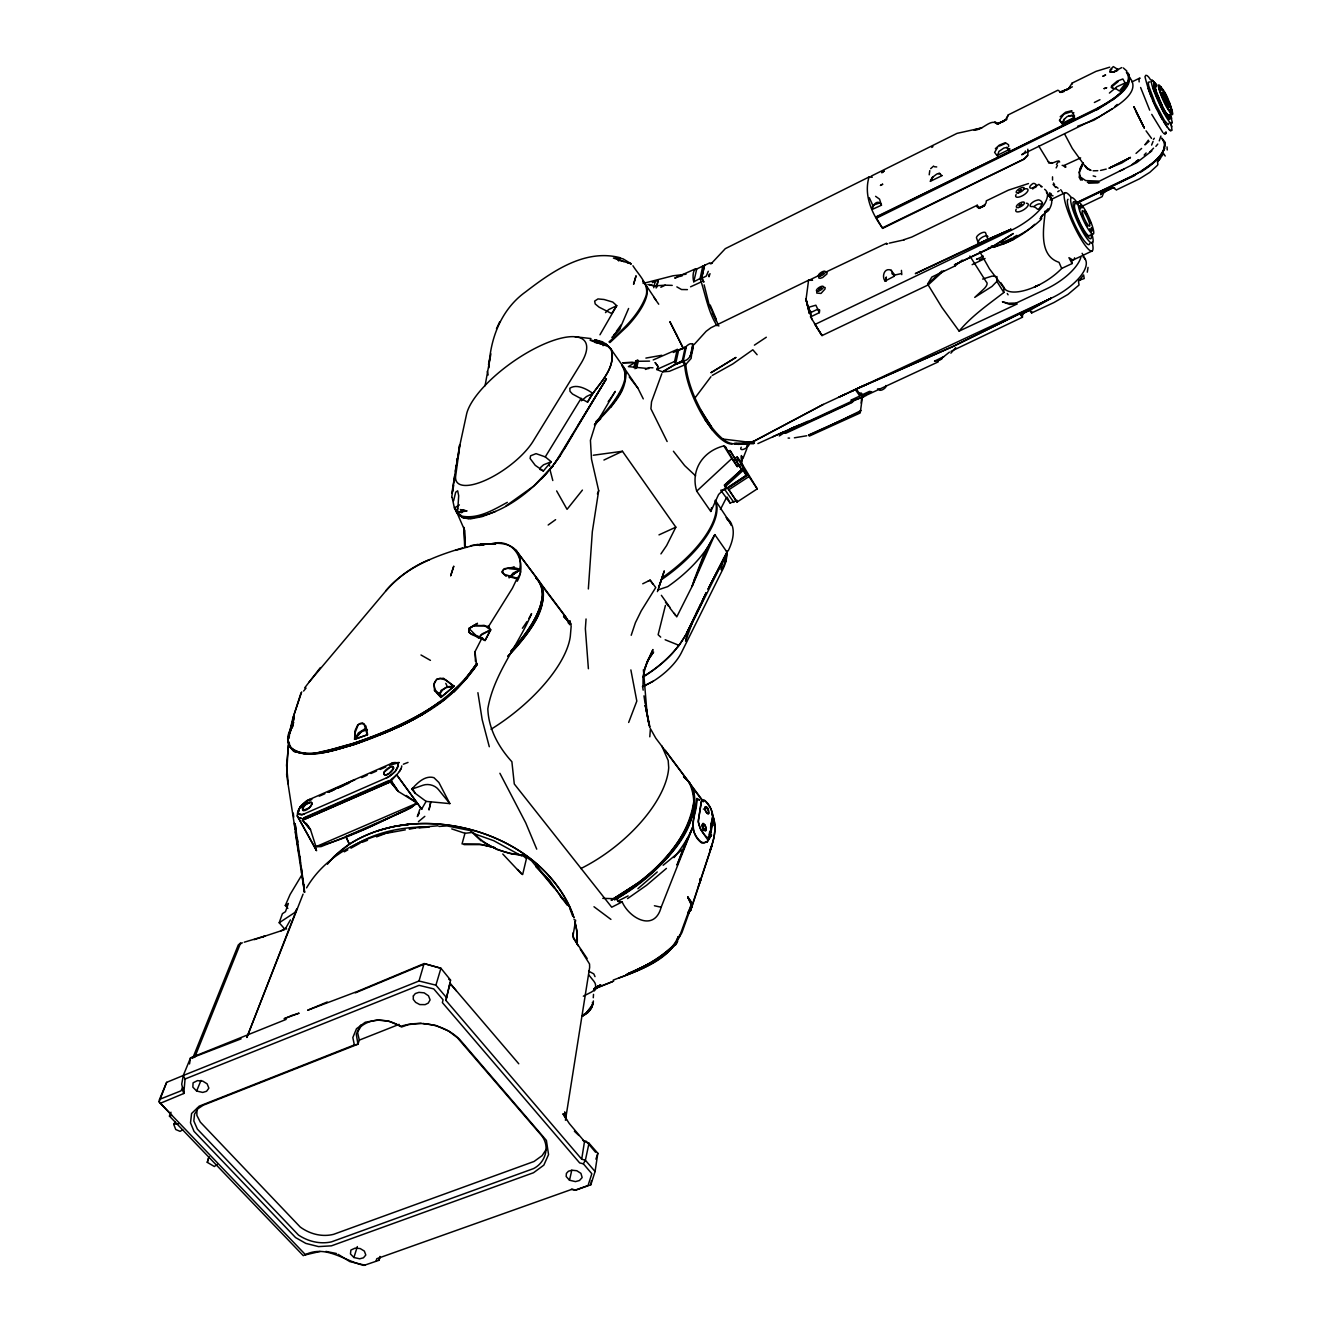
<?xml version="1.0" encoding="UTF-8"?>
<svg xmlns="http://www.w3.org/2000/svg" width="1332" height="1332" viewBox="0 0 1332 1332"><rect width="100%" height="100%" fill="white"/><g stroke="black" fill="none" stroke-linecap="round" stroke-linejoin="round"><path stroke-width="1.5" d="M625.191 381.518L625.973 374.808L624.691 369.147A68.198 24.792 -35.2 0 0 622.727 366.134L621.661 365.068C635.281 386.78 607.725 409.707 594.821 424.392M741.075 465.634L742.257 458.158M643.023 686.463L643.04 676.14L646.819 662.553L652.946 649.533L644.538 668.93L647.702 660.705L653.596 651.981L648.168 659.556M962.27 260.073L955.177 265.867L931.851 277.023L927.621 284.066L941.94 307.459L959.123 331.102C971.977 315.684 988.244 304.562 1003.845 292.491L1003.845 287.429L1000.881 282.75M1155.144 86.913L1156.309 92.158L1154.877 87.063L1155.044 86.147L1156.442 86.697L1155.144 86.547M649.367 284.465L655.294 286.23M1003.845 292.491L996.885 281.402L996.919 276.507M901.781 274.642L901.431 270.379M292.241 728.121L294.072 715.8L288.811 735.114L293.606 722.26L292.69 726.173M741.541 462.304L741.425 455.561L741.574 460.972M730.119 450.532L741.658 469.563L724.708 485.364L726.007 487.246L718.581 494.522L710.805 511.488L696.719 491.142C690.226 470.013 703.096 451.032 723.859 445.92L725.707 447.835L725.191 446.42L737.245 466.6L738.744 465.268L730.119 450.532L728.288 451.248M742.257 460.139L742.357 457.026M1154.328 138.245L1153.429 139.46M354.911 739.243L355.228 732.234L358.225 724.791L360.223 723.409L364.069 724.059L367.232 734.848L354.911 739.243L360.872 731.951L367.099 729.686M1164.917 143.123C1164.434 156.06 1151.348 163.853 1141.924 170.712M588.344 588.96L592.324 531.684L598.684 490.675L591.475 459.041L590.426 440.276L595.104 425.374L615.217 391.392A88.312 31.069 -36.8 0 1 608.175 401.648M1139.16 81.918L1138.977 79.254M706.26 828.054L706.11 830.435L704.928 830.718L702.18 825.274L703.063 823.342L706.26 828.054L703.146 830.619L702.214 826.206L704.844 824.791M457.592 508.824L457.525 507.875M586.047 618.98L585.364 628.704L588.394 668.731M593.273 997.751L593.523 994.371M1165.667 133.067L1164.051 133.533L1165.617 133.7L1166.116 132.534M649.8 736.796L650.416 728.671L655.81 738.211L687.778 780.652A95.704 47.236 -38.3 0 1 693.972 800.132C687.945 845.504 649.167 878.837 611.255 900.166L638.145 882.966A98.868 48.768 -38.3 0 0 683.532 776.673M454.928 508.691L455.494 510.223M894.122 276.307L894.238 274.642L891.141 270.263C884.431 267.183 881.468 276.44 885.064 281.052L894.122 276.307L891.141 270.263M747.069 444.971L746.736 449.017L742.973 458.524L741.658 458.541M289.177 737.945L289.61 732.933L291.258 730.053M869.313 197.702L872.71 205.178C871.178 215.834 872.893 198.734 880.219 202.997L881.468 205.211L872.493 209.307M885.064 281.052L886.346 277.023L886.146 278.072M1027.804 149.201L1027.904 155.345L1024.158 159.157L882.617 228.405L876.456 218.182L1098.95 108.525C1109.007 101.915 1138.077 86.946 1126.972 72.344M286.147 1019.396L190.543 1057.841L183.283 1075.473L185.065 1078.987L183.783 1093.489L160.389 1103.279L159.124 1101.847L159.524 1099.399L166.633 1082.35L183.633 1075.34M727.255 551.848L725.141 563.369L725.474 561.205L723.542 557.958M1045.054 213.187C1043.389 229.504 1038.86 255.661 1059.023 262.337L1061.671 268.448A37.879 15.468 -30.6 0 1 1039.493 284.665L1034.398 287.046A37.879 15.468 -30.6 0 1 1003.379 286.663M861.155 403.096L861.887 395.354M862.52 396.353L860.206 412.97L809.24 436.113M866.133 395.621L853.662 400.366L850.865 400.183L859.856 396.004L860.139 392.957M1169.146 123.044L1168.181 124.725L1164.351 120.33L1155.177 103.197L1148.717 85.847L1148.201 82.251L1150.016 81.901M482.134 637.745L485.031 640.575L490.626 629.853L488.611 626.406L474.508 625.174L468.947 628.954L468.714 631.385L470.379 633.499L482.134 637.745L475.008 651.648L476.39 663.935C462.237 684.981 442.524 701.664 420.646 714.218C389.527 731.351 355.927 744.588 321.112 751.797C301.881 758.591 276.889 748.334 292.707 725.774M710.622 828.854L711.504 821.678M288.261 744.988L286.646 774.841L297.536 845.221M569.447 624.658L569.963 620.745L571.162 626.306L570.329 636.13A102.997 43.407 -37.6 0 1 491.042 729.253M816.916 291.608L816.732 293.057L820.995 293.44L824.974 289.061L825.174 287.612L823.742 287.196M943.822 270.612L928.171 284.948L822.027 335.581L810.555 316.899L819.363 312.654L819.63 310.556A5.095 1.965 -32.9 0 0 819.413 309.79M288.628 736.08L288.028 741.125M582.633 1015.85L582.817 1014.518M810.555 316.899L811.155 312.371L808.024 307.459L805.927 299.101L812.037 319.663M818.93 276.523L818.73 277.955L820.146 278.338L822.61 277.555L826.906 273.976L827.072 272.56L825.657 272.178L886.546 243.207M451.731 497.302L454.778 475.224M455.328 471.212L456.16 465.184M812.17 280.086L808.574 280.22L806.06 299.317L809.423 313.603L805.927 299.101M451.864 493.19L459.69 444.838L458.225 455.644M376.124 1261.071L376.773 1258.723L572.194 1189.21L575.89 1190.109L590.842 1184.764L591.408 1180.835M679.403 936.796L690.759 905.71M292.774 718.547L288.927 734.814C288.877 735.081 297.635 709.64 292.774 718.547L301.698 691.907M449.55 986.363L450 983.316L518.764 1063.785M590.842 1184.764L595.071 1171.544L597.835 1153.246L589.01 1143.222L584.498 1141.557L569.247 1123.459L562.953 1113.752L566.45 1119.546L564.668 1111.904L565.667 1116.499M709.973 836.579C712.853 824.242 715.883 809.59 704.611 800.349L701.481 800.815L698.218 821.844L700.632 829.37L707.858 839.926L707.209 842.074L701.814 843.056C686.746 831.767 695.853 813.286 696.886 798.384L699.6 799.916M288.794 742.74L286.546 765.234L288.295 784.115M485.064 385.797L490.892 353.829M565.434 1120.262L589.66 967.348L589.543 964.002L580.269 949.183M595.071 1171.544L585.381 1160.222L581.701 1159.206L584.498 1141.557M452.697 491.375L453.646 485.447M454.279 481.485L454.911 477.539M1087.278 272.178L1088.044 267.399M189.527 1063.935L190.543 1057.841L193.09 1057.375M1165.933 131.835L1165.617 133.7L1164.051 133.533M738.411 444.239L734.814 444.189L734.964 443.273L747.951 442.873L754.262 441.092L823.376 404.412M737.911 444.355L747.818 443.856L748.118 442.224M710.089 832.317L708.857 839.01L711.588 834.964L707.209 842.074M1079.12 173.077L1083.166 163.27M453.613 500.782L455.677 492.224L457.659 490.792L458.691 495.77L457.592 512.087L454.395 507.992L452.147 497.569M582.733 1015.966L583.05 1014.301M710.605 827.222L711.288 823.725M488.944 367.765C490.076 338.778 501.098 309.307 525.69 291.825C552.247 271.395 585.264 248.235 620.695 257.875M710.805 511.488L711.554 507.675M710.622 827.455L711.704 821.977M457.026 511.938L457.492 512.72L456.26 510.389L456.543 512.254M709.09 834.864L709.873 831.135M701.648 278.238L704.561 265.185L701.648 278.238L703.895 282.118L702.014 278.255L706.343 276.04L708.274 271.312M656.643 287.462L658.191 280.269L652.297 282.634M589.01 1143.222L585.381 1160.222L583.366 1163.818L591.841 1173.725L588.028 1185.53L575.008 1190.175L571.278 1189.309M683.316 360.672L686.446 346.17C698.401 335.747 692.19 362.071 683.316 360.672L685.813 364.452A52.231 17.349 64.6 0 0 694.988 397.952C701.947 412.953 710.073 428.171 722.86 439.044A52.231 17.349 64.6 0 0 732.117 443.489M289.61 732.933L287.845 741.058L289.177 746.42C306.327 761.571 332.517 747.851 351.731 743.972C382.634 733.283 413.486 720.962 440.076 701.548M734.382 443.423A52.214 17.366 64.6 0 1 712.387 430.02L705.011 419.68A52.214 17.366 64.6 0 1 684.681 364.901L682.267 360.889L685.264 347.036L686.097 347.852M717.032 325.807C707.825 311.388 705.477 294.089 700.099 278.505L702.78 266.117L704.378 268.148M488.494 364.602L489.926 358.125M1062.353 123.993L1063.752 119.597L1067.298 116.467L1072.243 115.318L1074.674 117.882L1062.353 123.993L1059.506 120.23L1063.935 114.069L1071.627 111.605L1074.558 116.051M658.108 366.616L655.211 362.604L658.108 366.616L656.726 369.513L662.52 371.861L675.524 364.319L674.591 361.471L677.255 349.434L678.637 350.066L685.697 347.336L676.656 350.915M685.264 347.036L678.654 350.066L675.524 364.319L682.6 361.705L673.892 365.068L662.52 371.861L669.347 371.328L684.681 364.901M1160.905 136.031L1159.273 140.859M581.701 1159.206L445.92 1000.415L450.566 980.119L440.942 968.264L424.109 963.585L358.175 991.125L307.675 1010.222L327.206 1001.997M569.513 1180.235L566.167 1176.489L566.4 1173.409L568.414 1171.244L571.911 1170.212L576.806 1170.728L580.918 1173.359L582.167 1177.555L579.453 1180.518L575.474 1181.601L569.513 1180.235L571.761 1170.279M170.996 1112.237L169.447 1116.083L303.263 1255.643C325.574 1243.572 343.306 1260.738 363.969 1265.4L379.054 1260.272L379.936 1256.426M700.099 278.505L693.756 281.768L696.736 268.981L702.78 266.117M1082.999 162.82L1079.203 171.811L1080.252 176.94L1085.68 180.586L1099.466 181.135L1136.729 162.604L1151.847 150.916M445.92 1000.415L450 983.316L456.393 990.875M307.675 825.607L309.99 829.037L302.447 820.146L303.996 817.682L388.694 780.652L390.659 780.502L398.168 791.291L390.359 781.784L396.636 774.774L421.761 809.273L396.636 774.774M653.729 287.712L655.178 281.718M700.049 881.284L700.366 878.72M636.513 368.348L638.261 361.272L649.566 361.122M677.871 937.428C669.43 957.558 644.188 965.5 625.99 974.724M633.849 367.632L635.164 362.304L638.261 361.272M635.014 368.748L636.629 362.187M665.417 605.461L658.125 634.715L660.705 637.129M1008.807 150.433L1009.856 148.784L1008.857 149.7L1007.258 147.402L1003.895 148.035L998.933 151.415L997.335 155.961L994.621 152.381L997.551 147.502M192.641 1058.407L238.278 944.987L240.676 942.889L194.655 1057.458M877.572 216.999L876.589 216.617L1099.183 108.108C1109.756 100.849 1136.329 87.279 1126.372 72.161M293.09 717.532L301.015 692.873M1164.368 148.451L1165.084 142.258L1161.787 138.078M678.088 936.796L677.122 940.525L678.254 936.862M656.077 287.962L658.191 280.269M517.532 869.48L522.644 874.591L526.406 858.74L522.227 854.894C503.812 853.812 485.464 846.22 473.06 832.35L464.968 833.299L462.038 843.939L479.254 844.122L494.938 847.701L481.601 844.605L463.969 844.621M541.425 601.997C536.413 621.162 523.559 637.046 510.572 651.514M687.995 913.835L690.392 910.622L691.941 905.111L687.728 896.869L692.307 903.679L681.917 932.633L676.323 942.423M440.875 697.452L439.976 693.822L440.925 690.509L447.369 686.763L454.112 686.163L443.423 678.238L436.829 679.104L434.115 683.433L434.482 690.459L440.875 697.452L454.112 686.163M379.054 1260.272L379.737 1257.908M1128.404 81.768L1129.453 78.172L1128.737 74.892C1129.586 91.708 1109.123 101.149 1096.785 108.841M159.524 1099.399L181.002 1090.841L182.784 1087.295L183.783 1093.489L181.718 1084.131L183.283 1075.473L418.997 981.001L424.109 963.585L440.942 968.264L435.914 985.164L446.553 997.668M517.216 581.235C528.238 562.104 513.403 536.163 490.159 544.189M712.087 844.838L690.392 910.622M929.769 170.646L929.203 174.808M1155.51 89.627L1164.085 110.007L1168.347 116.217L1169.163 116.583L1169.529 115.002M166.633 1082.35L159.124 1101.847L171.795 1115.334L169.447 1116.083M353.912 1257.508L350.466 1253.961L350.882 1250.049L355.228 1248.101L360.206 1248.567L364.352 1251.081L365.817 1255.027L363.436 1257.808L359.707 1258.807L353.912 1257.508L357.326 1246.569M613.17 980.119C637.329 970.745 669.63 961.204 679.62 935.097M688.394 913.469L691.891 906.626L691.008 901.681L687.662 897.019L690.975 904.212M712.087 845.387L690.659 910.605M411.838 807.075C380.652 821.444 349.25 838.694 315.984 846.686L310.489 829.586L302.547 820.262L390.459 781.901L390.959 780.319L398.301 791.458L417.132 803.079L405.81 810.306L345.887 836.529L349.35 844.205L334.016 856.576L327.456 863.902M595.92 1159.173L597.835 1153.246M710.023 273.643L709.007 276.773L708.974 274.559M657.425 591.624L664.302 570.879L658.741 587.379L662.953 575.657M1157.674 165.101L1149.816 172.344L1139.526 178.804L1116.516 189.877M360.756 1025.091L357.326 1031.351L359.324 1040.109L357.942 1044.205L203.23 1105.227L197.985 1108.707L194.505 1114.151L193.839 1120.995L197.386 1129.136L298.501 1235.064C308.142 1241.441 319.963 1244.404 331.385 1241.89L533.533 1168.597C545.787 1162.453 550.366 1146.069 541.341 1135.297L457.442 1037.794L448.668 1031.051L435.631 1025.374L422.977 1023.509M631.202 635.281L635.397 622.727L641.241 610.855L655.76 587.512L650.133 580.153L642.74 583.782M1027.521 155.494L1023.892 159.107L882.4 227.872C871.844 213.503 863.652 195.238 869.013 177.106L872.277 177.223M419.846 809.273L417.349 816.549L419.297 813.186M592.84 1003.862L591.375 1008.158L587.828 1012.586L582.9 1015.783M284.382 928.637L279.204 922.76L282.401 913.685L285.481 911.671L288.361 903.479L285.298 905.51L287.862 908.441M860.422 410.855L833.183 424.242M302.547 820.262L303.13 818.681L390.659 780.502M861.005 410.472L859.19 412.321L808.524 435.031M618.331 901.697L622.161 901.931C629.52 918.531 654.495 932.233 661.155 907.242L692.657 827.422L676.989 865.117L684.432 845.221L692.657 827.422M1081.651 206.46L1102.13 196.67L1103.462 193.123L1106.859 189.793M661.804 373.743L651.531 401.765L650.915 408.791L667.132 441.525M628.671 722.46L636.813 701.098L630.868 669.913M853.779 400.399L853.196 401.348M942.223 175.558L930.202 181.368L932.1 177.556L936.729 174.092L939.46 173.227L941.558 175.458M246.92 1037.178L303.063 894.122M246.87 1037.478L296.87 908.907L294.722 913.119M698.418 886.163L700.848 879.986L699.816 879.02M597.402 493.922L598.684 490.675M679.803 644.372L687.861 631.468L726.706 553.746L726.489 551.398L714.818 534.632L707.159 548.051L692.024 586.496L676.756 616.883L674.192 613.319M1030.285 310.239A5.178 2.181 -30.8 0 0 1025.29 312.038A5.178 2.181 -30.8 0 0 1022.493 315.601L1022.443 317.216L1020.478 314.685L1029.653 310.406L1031.617 312.953L1031.667 311.338M1151.614 145.055L1153.062 141.425M628.604 308.475L619.746 329.054L611.854 337.479M196.636 1091.041L192.857 1087.145L193.073 1082.816L197.486 1080.618L202.68 1081.084L207.126 1083.832L208.874 1088.177L206.56 1091.291L202.73 1092.423L196.636 1091.041L200.982 1080.402M1164.734 148.401C1159.939 159.174 1149.799 166.45 1140.109 172.561M1006.942 118.098L1008.341 114.852L1057.924 90.193L1061.154 92.374L1072.36 86.813M517.199 578.238C527.572 566.6 510.922 566.483 503.463 569.63L502.33 571.162L503.896 574.209L517.199 578.238L512.42 588.211L488.611 626.406M725.474 561.205C717.165 581.818 722.36 559.44 726.473 554.428L726.273 553.529L707.975 589.343L726.206 553.646M1073.409 113.47L1073.792 112.587M1116.066 189.743L1113.219 187.629L1101.564 193.09L1100.632 194.722L1102.846 190.459M285.298 905.51L290.093 894.488L301.798 875.007M689.61 909.873L692.307 903.679M484.582 544.538L477.256 544.821L495.837 543.639L480.586 544.455L483.283 544.055M695.287 615.484L687.861 631.468L706.143 592.923L701.531 603.18M593.24 455.244L622.444 451.265L675.84 527.172L666.633 545.521L660.938 553.896M1109.723 67.166L1096.069 71.345L1072.143 83.084L1068.514 88.645L1059.656 92.224M207.276 1162.353L208.908 1156.975L207.276 1162.353L214.385 1166.516L217.166 1164.434M499.667 321.861L496.453 328.838M700.815 604.728L696.186 614.651A197.636 46.104 -77.2 0 1 689.976 626.889C680.219 648.201 662.737 664.934 642.79 676.773M297.602 813.436L299.25 809.923M706.143 592.923L687.279 633.016L685.597 641.175L692.473 622.144L686.513 633.266L698.118 609.423M1024.974 151.981L1025.424 151.016M696.103 613.719L700.882 603.679M1059.506 120.23L1062.503 123.26L1064.534 118.998M702.513 600.332L705.793 593.656M593.073 1003.912L586.13 1013.153M709.107 587.079L716.683 572.494M720.396 509.49L725.973 498.584M1056.143 167.899L1057.442 165.384M1079.952 168.648L1082.383 163.919M490.576 629.953L485.081 640.492L471.928 634.581L468.747 632.184L468.947 628.404L477.405 623.409L468.947 628.404L478.404 637.961L482.001 633.932L490.576 629.953L484.182 625.324L473.027 626.19M281.035 930.835L285.647 928.287L290.409 919.896M717.532 570.879L726.706 553.746M1028.471 183.566L1008.457 190.126L986.279 200.866L986.179 202.314A5.145 1.965 -31.1 0 1 981.617 206.776A5.145 1.965 -31.1 0 1 977.139 206.71L977.238 205.245L979.253 207.909L984.831 205.195M677.705 941.308C663.802 960.106 640.409 970.345 618.847 978.004M930.951 180.586L933.016 176.79M621.545 390.959L610.889 407.126M599.949 334.798L616.749 305.694L612.753 302.064L604.029 299.484L597.951 298.934L594.655 301.115L595.204 303.946L599.1 307.176L611.654 313.536L616.749 305.694L608.607 309.623L605.494 312.62M422.211 808.124L426.107 801.398L449.85 803.612L438.894 782.5L433.949 777.688C425.058 775.041 417.166 783.099 411.821 789.16L415.251 793.339L426.107 801.398M399.4 771.478L401.099 768.531M563.985 449.45L573.143 433.733M603.429 343.739L606.693 344.722L611.521 349.933C615.7 366.7 601.914 380.919 592.89 393.423C586.896 389.16 576.789 383.533 569.83 388.261L569.996 391.342L572.51 394.022L587.562 402.164C596.12 384.998 616.949 370.463 611.055 349.217L605.993 344.422L602.164 343.406M577.971 425.524L606.393 378.721L554.345 464.052M581.185 398.285L545.288 456.893L536.047 453.646L530.586 455.794L530.103 458.458L535.214 465.301L543.356 470.979L551.232 461.754L545.288 456.893M560.089 455.877C539.01 486.43 502.064 518.364 463.669 518.081L457.142 513.153L454.778 507.625L464.818 530.685L465.001 546.037L464.002 527.389L464.635 547.219L466.833 547.285M587.562 402.164L592.89 393.423L586.446 396.57L581.435 400.782M509.09 577.922L513.086 573.076L520.079 569.813L508.941 568.631L514.468 567.166L504.245 568.714L501.848 572.227L506.177 576.34M182.7 1129.786L180.103 1131.368L175.757 1129.536L173.709 1124.325L175.291 1121.81M687.712 912.786L690.309 908.724M606.393 378.721L560.805 454.761L549.966 469.63L552.797 480.519M1031.617 312.953L1053.995 302.514L1067.931 294.455L1079.053 285.015L1078.487 281.402L1083.632 274.958L1084.215 278.571L1078.637 280.436L1080.435 279.537M306.576 887.878C324.608 856.859 358.491 839.177 392.49 831.434M546.287 1149.3L542.107 1155.643L534.082 1161.454L333.566 1234.348C321.911 1237.228 309.74 1234.015 300.183 1226.988L200.299 1122.093L196.886 1115.4L196.87 1108.54M1115.35 88.711L1116.616 86.88L1126.173 82.484L1119.446 91.009L1115.134 88.228L1109.389 93.057M1056.426 164.502L1058.424 161.638M616.366 331.385L621.095 324.875M471.162 671.211C450.649 702.364 415.9 719.863 382.384 733.566C354.329 742.673 323.759 759.923 293.689 751.331L289.46 746.32L289.077 742.956M694.988 397.952L710.938 376.706M1157.874 164.319L1157.491 161.855L1163.652 153.679L1165.217 156.044M1112.436 86.28L1118.048 81.668M1148.351 140.176L1144.921 144.855L1149.133 141.225M1072.143 83.084L1072.377 83.966M1139.226 78.455L1140.192 78.172M476.39 663.935L477.089 664.835L466.716 678.454L453.38 692.124M304.628 687.928L320.413 667.548M464.735 680.186L476.873 663.286L477.089 664.835M308.841 682.384L386.447 590.243C405.827 567.415 434.515 556.21 462.487 547.985M1110.938 70.18L1111.837 69.048M582.417 490.093L567.049 509.34L556.643 490.925M594.272 990.958L598.451 985.747L595.77 988.111L600.715 984.698L593.922 988.744M550.899 468.398L553.163 465.734L533.749 486.08L506.127 505.777M1155.893 146.354L1157.774 144.072M303.596 691.058L306.06 688.078M1042.59 203.197C1036.479 214.319 1038.56 206.876 1032.433 206.51A5.311 2.065 -30.6 0 1 1030.652 204.179A5.311 2.065 -30.6 0 1 1037.029 200.25C1040.142 198.268 1045.787 205.161 1039.11 203.879A5.295 2.065 -30.5 0 0 1033.932 206.543M327.689 863.819C346.919 839.643 377.705 827.855 407.675 824.375L411.238 824.092M547.618 472.211L541.758 478.638M1005.26 120.146L1008.341 114.852M1151.864 79.77L1156.809 85.165C1140.442 64.286 1165.9 122.178 1171.377 123.41L1172.277 122.611L1170.279 113.769M677.888 646.703L679.553 644.671L673.176 652.447A62.487 27.905 -36.3 0 1 643.239 676.856M1060.205 116.716L1065.583 112.221L1071.894 110.673M950.865 353.18L955.727 347.635M1160.522 158.208L1157.491 161.855M361.771 731.285L354.578 739.277L355.045 730.685L357.742 724.824L362.537 722.843L365.95 726.123L367.615 734.648L354.578 739.277L358.441 732.883L364.369 729.17L367.416 729.653M694.188 344.472L706.143 331.302L710.905 327.755L808.574 280.22L811.754 280.319M711.588 263.27L725.307 248.651L869.197 176.923M995.37 148.668L999.316 145.121L1005.344 142.674L1008.54 144.772L1008.69 146.57M385.681 590.925C397.685 577.355 412.687 566.2 429.603 559.59M1114.268 72.128L1117.731 69.048L1116.882 69.297M453.879 691.907L464.169 680.902L476.19 664.718L474.358 668.681L463.603 681.618L452.197 691.758M507.725 656.41C524.825 636.912 555.128 606.593 537.479 579.47M1141.624 148.451L1136.029 153.413M1144.171 155.061L1146.153 152.964M1070.345 87.03L1067.332 89.793M996.885 281.402L991.974 286.43L974.724 297.402L983.582 289.227A11.389 4.612 -31.3 0 0 986.229 281.818L969.879 256.044M1149.533 152.248L1153.579 148.168M1113.219 187.629L1101.597 193.34M731.018 524.825L731.584 524.159A85.115 36.597 -35.5 0 0 726.107 517.615M685.813 364.452L691.125 358.441L692.906 343.889L690.259 356.443L693.456 345.404M614.019 334.648L619.746 329.054M995.82 122.944L997.468 124.142L1006.925 119.297M594.388 424.741L600.699 418.614L595.271 423.726M1103.179 193.123L1105.46 190.942M458.058 687.329L442.657 700.832L415.684 718.314M696.719 491.142L731.784 458.574L723.859 445.92M696.736 268.981C692.39 268.864 692.64 278.288 693.756 281.768M657.242 871.977L637.911 888.727M927.621 284.066L941.874 271.029M743.622 470.812L746.686 475.94L727.838 488.261L737.046 502.064L757.242 488.877L744.655 470.113L743.589 470.812L746.353 475.341L726.556 488.528L725.307 486.646L743.239 470.329M608.99 341.924C622.993 329.47 637.578 316.167 644.938 298.518C651.231 285.897 638.944 275.491 632.95 265.751M603.08 345.687L605.394 343.589L609.107 347.319M711.221 263.736L712.287 262.787M1114.817 106.61L1117.232 104.445M930.652 168.681L933.665 166.017M675.124 943.955C661.455 957.109 644.971 966.965 627.422 973.992M663.136 865.267L681.851 849.883M609.923 342.59L627.189 326.39A83.283 28.621 -34.7 0 0 646.336 297.186C648.051 291.941 647.802 285.115 642.823 281.718M1024.108 152.964L1021.677 154.745L1099.483 116.617C1110.322 109.707 1142.29 94.206 1130.285 78.338M666.416 868.414L646.536 885.297L627.555 898.601M441.325 697.002L453.929 686.43L445.671 680.019L439.976 678.254L437.029 679.353C430.752 684.665 436.18 693.123 441.325 697.002L440.243 693.139L442.507 690.126L445.987 687.578L453.929 686.43M418.431 821.661L424.825 816.35M511.555 575.657L520.046 569.813L511.438 575.69M1112.703 99.867L1118.197 95.404M783.849 432.833L785.63 433.333L851.997 402.514L853.745 400.666L851.747 401.298M1130.402 157.476L1109.173 168.132L1121.81 162.987L1130.402 157.476L1109.173 168.132M1132.167 164.469L1134.498 162.671M943.805 356.626L938.394 360.739L934.498 361.139L943.805 356.626L949.416 352.147M1112.137 108.808L1093.938 120.163L1077.588 126.29M445.887 698.484L421.362 715.118L387.462 731.817M1169.413 116.134L1166.399 113.37L1166.865 114.452L1162.953 107.459M1005.41 119.714L998.684 123.593M417.166 803.079L410.356 808.141L365.634 828.804L321.029 846.619L315.884 846.719L417.166 803.079L406.277 795.504M1135.33 162.188L1138.477 159.89M638.145 882.966L611.405 900.049M602.28 342.207L603.829 342.907L594.655 339.727L602.747 341.858M548.168 525.008L555.611 519.663M931.784 147.436L932.933 146.62M1135.647 161.771L1138.577 159.757M425.757 712.17C404.195 726.623 379.104 734.914 355.078 744.155C335.248 749 310.406 760.888 291.492 748.701M480.985 635.214L490.626 629.853M877.655 216.567L876.24 216.85M421.362 715.118L431.102 708.874M754.395 345.155L766.316 337.229M279.204 922.76L296.237 911.571M740.176 464.202L741.441 463.37L737.212 456.943L734.998 458.158M738.544 458.891L737.478 459.59L738.211 460.772M737.212 456.943L743.323 468.131L724.292 485.181L725.307 486.663M745.137 473.293L746.403 472.46M737.112 500.333L730.119 503.046L720.745 490.226L724.774 489.56L747.735 474.425M728.671 489.86L748.934 476.606M1032.716 189.027A5.228 2.015 -30.5 0 1 1034.048 187.795C1039.526 187.079 1034.381 181.202 1032 184.216A5.228 1.998 -30.5 0 0 1029.769 187.546A5.228 1.998 -30.5 0 0 1033.199 187.779L1038.86 184.382L1042.14 186.846L1040.792 186.563M951.015 351.365L1022.443 317.216M954.544 264.785L994.405 245.721L1013.286 233.533L988.993 248.768L954.544 264.785L955.177 265.867M999.499 146.02L1005.177 143.59M616.233 899.067C650.615 877.721 711.005 829.27 689.11 782.384A95.638 47.219 -38.3 0 0 684.332 777.672M1121.744 67.582L1113.202 72.144L1110.056 71.961L1110.105 69.747L1113.302 66.6L1117.431 69.197M1057.725 191.691L1059.29 190.709M454.395 507.992L459.373 504.911M1077.089 202.73L1133.249 175.841C1144.171 168.948 1173.176 154.013 1161.97 138.678M350.549 847.851C373.31 832.367 401.315 826.756 428.488 826.839M1096.036 110.273L1098.95 108.525M940.176 359.873L942.007 358.791M635.164 362.304L628.404 366.616L648.867 368.614M673.559 945.753L676.04 944.371L673.642 945.703M735.114 444.039L736.146 443.439M240.409 943.938L242.341 942.84M852.613 401.831L783.882 433.116M868.181 383.516L856.343 389.027L860.755 395.438L869.48 391.375L871.594 391.775L864.218 395.471L867.049 394.938L938.227 361.888M1029.653 310.406L1051.114 298.251A40.127 16.617 -30.5 0 0 1083.182 257.059M712.254 375.424L732.8 363.936L752.83 349.783L757.125 354.728M1105.677 104.129L877.305 216.8M779.27 435.964L784.481 432.6M710.206 263.786L711.138 263.27M344.289 851.831L347.819 849.883M351.365 847.935L360.189 843.073M507.342 502.347C493.656 509.756 478.454 519.064 462.271 516.233L457.059 512.82L465.218 511.172M648.018 581.301L650.133 580.153L652.863 584.115M704.378 265.434L709.956 262.787M643.722 686.246L653.346 681.152A43.523 19.714 -36.3 0 0 681.851 651.764L722.177 570.612A66.051 28.805 -35.5 0 0 726.756 553.629M409.14 721.611C382.8 734.681 355.045 745.937 326.173 751.881L351.581 745.271A71.079 28.538 -38.4 0 0 357.242 743.389L362.604 741.308M414.868 718.747L411.421 720.429M387.779 782.001L390.959 780.319M1051.714 163.386L1057.508 161.055M642.44 686.779L653.346 681.152M583.349 996.186L591.375 992.09A11.155 8.225 8.7 0 0 593.905 981.284L588.677 974.824M886.496 244.339L887.678 243.739M682.267 360.889L675.524 364.319L682.3 360.989L677.522 363.303M622.161 901.931L611.721 907.225L514.285 783.982L511.888 761.738C498.618 747.202 488.528 728.837 487.828 708.824C493.506 674.342 518.181 645.404 531.568 613.636A104.046 41.941 -37.5 0 1 528.904 618.398M706.776 841.541L704.262 842.823L701.398 842.14A22.278 12.488 77 0 1 694.188 832.567C689.926 821.461 697.868 810.722 696.586 799.4L699.25 799.916M1003.645 121.512L996.369 123.493C990.642 118.515 981.801 130.969 974.025 129.97M457.592 512.72L457.409 511.854L457.492 512.72M617.715 901.165L628.105 895.92M1069.629 88.312L1059.839 92.324L1061.154 92.374M1094.371 102.481L1099.949 99.7M871.211 176.124L957.025 133.367L981.817 127.889L974.375 129.887M997.468 124.142L1005.893 119.98M1138.144 173.077L1074.741 203.496M1131.984 81.885L1139.376 78.255M1062.503 123.26L1074.042 117.599L1071.644 115.484L1068.997 115.934M997.518 155.228L1008.857 149.7L1006.609 147.452M808.707 280.419L820.645 274.608M977.238 205.245L911.721 237.079L903.712 239.76M1062.137 165.368L1064.584 165.817L1063.569 165.701L1080.635 157.875M645.387 369.447L649.084 367.649L652.963 367.798M979.253 207.909L984.664 205.278M808.024 307.459L815.867 305.211L819.363 312.654M1050.082 200.016L1064.984 192.807M988.427 247.769A40.493 15.801 -30.8 0 0 1003.612 243.856L1013.669 239.244A40.493 15.801 -30.8 0 0 1034.698 224.309M811.155 312.371L815.55 310.256A5.095 1.965 -32.9 0 1 818.564 309.457M987.795 239.294L915.317 273.643L1010.988 229.32L978.521 243.739L976.456 237.712A5.261 2.048 -31.1 0 1 981.135 233.133A5.261 2.048 -31.1 0 1 985.713 233.267L987.795 239.294L1010.988 229.32L978.521 243.739L978.57 241.292A5.261 2.065 -31.1 0 1 981.468 237.745A5.261 2.065 -31.1 0 1 986.496 235.831M1076.639 203.297L1134.514 175.591M660.838 287.279L665.201 285.181L672.227 285.381M972.144 264.652L985.064 258.491M603.929 460.04L622.444 451.265M1073.509 259.79L1092.273 250.932M1034.415 287.063L1039.509 284.648M889.393 243.123L904.378 239.793M1061.671 268.448L1072.077 263.57L1068.93 257.675L1072.543 259.823A32.035 6.061 65.2 0 0 1074.574 257.825M977.372 258.924L976.506 259.34L983.349 256.127M1035.114 286.73L1036.729 285.997L1035.68 286.463M327.972 792.274L354.961 779.603L329.903 791.474M1016.266 303.03L1016.782 304.146L1009.606 304.395L1002.413 301.798L1008.441 303.263L1016.266 303.03L1045.77 289.227A40.509 16.633 -30.5 0 0 1080.851 257.392M959.123 331.102L1016.782 304.146M734.814 444.189L746.653 443.489L753.229 441.541L822.227 404.945L1051.114 298.251L1020.478 314.685M979.053 208.425L984.331 205.96M857.908 388.311L850.982 391.541L865.101 384.948M846.22 393.756L838.71 397.252L855.277 389.527L859.856 396.004M784.348 432.584L851.065 401.581M690.575 286.813L701.847 281.651M1132.749 175.741L1136.213 174.142M859.19 412.321L808.757 435.348M1006.942 242.491L1013.669 239.244L1003.612 243.856M757.875 443.589L782.75 432.301M658.99 534.881L675.84 527.172M1033.199 187.779L1034.997 186.963M656.726 369.513L674.591 361.471M695.454 268.831L674.741 278.122L678.021 276.939M673.309 352.481L678.654 350.066M772.627 436.846L795.37 426.723M733.582 460.689L737.129 459.107M330.02 791.541L333.733 789.893M337.446 788.261L343.023 785.797M361.621 777.622L367.182 775.157M370.912 773.526L376.49 771.078M380.203 769.43L385.78 766.982M389.493 765.334L399.267 762.537L396.187 762.737M319.28 796.186L324.858 793.739M328.571 792.107L334.132 789.66M337.862 788.028L349.001 783.133M653.213 359.94L677.255 349.434M401.099 725.74L380.036 734.548L386.563 732.217M302.447 820.146L390.359 781.784M798.95 425.191L789.71 429.137L808.008 421.228M355.311 992.889L425.058 963.785M627.688 973.842C645.354 966.566 662.837 957.175 675.757 942.84L677.222 942.806M1119.38 171.145L1123.808 169.297M254.229 939.659L284.748 929.603M261.671 937.395L265.135 935.963L244.272 942.19M979.27 259.823L982.017 258.691M864.235 396.503L854.045 400.532M1117.681 70.463L1113.169 72.061M376.906 831.018L392.74 826.756L409.374 824.258C388.178 826.24 367.382 832.783 349.35 844.205L345.887 836.529M369.63 738.661L367.099 739.61M194.905 1056.642L241.109 1038.86M593.955 989.127L612.637 981.634M185.065 1078.987L419.08 985.33L433.749 988.91L443.057 999.799L442.374 1002.596L579.636 1162.903L583.366 1163.818M359.324 1040.109L399.15 1024.358M354.362 1044.937L199.201 1106.159L191.575 1113.519L190.509 1122.843L194.022 1131.351L295.554 1237.561L305.844 1243.405L318.514 1246.602L331.435 1245.836L533.533 1172.726L543.839 1165.134L548.551 1154.578L546.403 1140.442L459.657 1039.41C444.422 1024.425 420.912 1019.979 400.732 1026.306L389.31 1021.311L377.639 1020.062L365.284 1022.227L356.476 1028.737L352.83 1037.561L354.362 1044.937L357.942 1044.205L356.277 1034.181L360.855 1026.606C372.327 1016.999 389.693 1019.063 401.481 1027.039L408.408 1024.591L421.178 1023.242M595.304 988.344L613.686 981.085M403.363 764.218L408.008 762.42M495.471 511.505L481.968 516.649L470.363 518.897L462.204 517.432L457.475 513.07M362.004 842.373L367.482 840.309M376.59 836.862L385.697 833.399M789.543 438.111L788.111 438.062M1106.226 169.097L1100.548 170.429M411.821 789.16L423.027 785.231A11.788 9.058 13.3 0 1 438.361 789.443L449.85 803.612M872.893 205.294L879.336 203.08M303.13 818.681L305.994 817.715M457.475 512.753L458.558 512.404M657.941 589.909L667.715 586.629A85.398 41.625 -35.8 0 0 707.159 548.051M551.232 461.754L543.556 464.801L540.909 467.166L539.76 469.347L543.356 470.979M982.633 279.054L992.074 276.124L995.304 276.373M991.424 245.97L994.405 245.721M455.411 550.399L472.777 545.554L483.916 544.155M992.107 247.053L995.087 246.803L1015.384 237.096A41.142 16.034 -30.8 0 0 1040.675 219.88A3.53 1.382 -30.5 0 0 1040.675 217.615M355.078 744.155L326.173 751.881M1099.05 182.567L1088.427 183.183M643.106 283.433L672.96 275.791L686.03 274.242M1064.018 91.608L1060.106 92.041M679.437 276.556L682.267 275.807M479.387 545.487L484.299 544.272M459.357 511.704L466.849 510.905L460.356 509.607A8.342 4.063 -79.1 0 0 460.905 509.74L466.25 510.889M893.805 275.258L901.398 273.576M645.887 358.092L661.804 355.278M781.185 433.133L791.624 428.854L789.893 429.137M806.726 435.764L794.388 437.812M470.496 545.754L477.405 544.472M703.379 809.107L707.692 808.308L708.674 813.669L707.026 813.303L705.261 810.439L704.944 807.392L705.977 806.576L707.692 808.308M387.662 833.049L405.344 829.853M409.274 829.153L415.168 828.088M305.478 1254.844L320.063 1251.464M1170.895 122.844L1172.277 122.611M1050.748 162.82L1052.064 162.604M466.7 510.939L464.002 510.639M665.201 285.181L654.262 285.914L647.885 284.548M409.374 824.258L405.211 824.891L406.893 824.658A10.34 9.757 67.3 0 0 407.792 824.441C474.492 817.598 550.799 851.714 574.009 917.931A132.417 96.603 13.5 0 0 568.348 903.645A150.916 109.807 13.7 0 0 535.764 862.969A132.551 96.77 13.5 0 0 411.238 824.058M1097.784 170.696L1093.122 170.812M173.709 1124.325L178.505 1123.642M492.923 544.039L495.837 543.639L492.024 544.039M1110.838 187.945L1113.902 187.945M480.735 544.405L477.122 544.622M409.54 828.371L437.978 825.757M419.147 827.821L429.087 827.139M439.027 826.456L446.986 825.907L470.229 830.585L481.185 840.942M812.553 280.253L808.574 280.22M627.538 262.687L631.251 263.819L622.843 258.724L613.403 258.075L623.842 261.538M747.818 443.856L753.995 443.489L749.417 443.206M632.484 362.437L622.727 362.787L633.849 362.437M314.585 753.712L303.53 753.779L294.189 751.298L290.093 747.369M893.672 273.726L891.941 273.709L894.638 275.108M726.44 550.865L728.171 550.882A85.115 36.597 -35.5 0 0 732.284 525.973L715.65 500.782M687.429 289.627L681.518 289.527L676.856 286.88M938.277 173.643L940.275 173.676M602.78 898.351L614.968 898.717L621.428 902.33M466.267 518.165L463.669 518.081L468.697 518.598M934.348 166.75L936.712 166.933M1087.378 182.251L1097.901 182.501M1112.103 187.695L1114.651 187.929M1051.564 194.605L1049.366 194.089L1049.616 195.421L1053.046 195.804M575.024 336.73L590.975 338.561M747.069 441.991L750.532 442.407L722.86 439.044M1150.498 79.87C1149.816 78.305 1145.886 72.627 1144.971 76.673C1149.483 95.954 1158.007 114.735 1169.929 130.553L1172.027 130.253L1170.945 123.31M605.394 343.589C574.275 335.614 598.451 343.123 608.957 346.653M1058.79 160.789L1059.673 162.005M298.435 817.781L300.666 818.214M325.924 1251.397L336.43 1253.495M620.129 260.406L631.251 263.819M594.805 342.407L600.649 343.623M654.412 905.743L661.155 907.242M604.645 344.106L605.993 344.422L602.913 343.556M365.151 1265.234L349.783 1261.587L338.178 1254.361M582.767 1140.425L586.247 1141.274L595.571 1152.247M418.997 981.001L435.914 985.164M1051.414 162.904L1048.55 162.937M508.358 576.54L516.883 578.704M294.888 751.498L299.184 752.63M1093.156 175.874L1095.637 176.59M875.59 196.32L879.536 199.134L881.468 205.211M1113.469 88.228L1112.153 87.263M1088.294 169.53L1085.364 166.067L1086.762 168.381L1090.991 170.413L1085.896 167.299L1072.327 148.451L1064.884 134.515M451.764 828.904L464.968 833.299M877.538 388.894L879.003 389.394M475.158 834.065L493.772 840.708L521.977 856.11M679.037 645.354L665.151 639.76M574.009 919.613L575.64 920.229L572.893 936.429L578.205 945.887M459.823 515.234L458.441 514.652L461.038 516.366M448.751 979.336L450.566 980.119M1049.449 192.874L1051.015 193.623M588.611 971.128L593.772 973.875L595.021 976.622M482.967 841.907L497.219 849.6L511.555 853.945L523.876 855.277L531.651 860.938L554.062 887.845M420.995 654.994L430.436 660.372M434.482 690.459L439.976 693.822M292.774 749.933L289.827 746.07L289.094 742.057M1048.301 161.638L1049.849 162.621M1112.436 88.212L1111.221 87.429L1111.654 85.764L1117.248 81.102L1122.859 78.971L1125.257 83.217M1123.359 67.982L1126.889 71.096M593.989 906.742L610.922 919.396M285.647 928.287L286.663 929.053M994.921 121.695L997.768 123.859M706.06 419.031L711.488 426.889L700.915 410.206M1056.193 186.763L1058.008 188.195M610.306 348.618L611.055 349.217A55.278 19.614 -34.1 0 1 609.44 347.685L608.607 346.903M535.747 866.599L549.467 879.952L562.47 898.95M1168.98 129.304L1170.895 130.869M695.62 475.874L684.665 465.617L673.409 451.248M1155.41 84.848C1147.235 80.653 1171.561 131.452 1170.145 115.035M574.375 1131.234L578.92 1135.513M536.163 578.071L570.928 624.025M684.398 777.305L687.878 780.735L665.301 750.366M548.701 464.951L549.866 466.1M629.237 376.956L637.928 388.195L643.273 398.884M502.763 853.995L521.345 873.792M1162.919 132.601L1151.747 114.386M563.553 616.3L566.267 619.064M1082.2 180.236L1079.17 174.842M160.389 1103.279L305.644 1254.894M563.669 616.55L570.279 623.526M1151.514 138.395L1146.053 130.869M1156.476 85.797L1154.544 83.916L1153.778 84.549A19.197 2.581 65.2 0 0 1154.811 89.71L1163.918 110.506A19.58 2.647 65.2 0 0 1167.981 116.966L1170.179 118.831L1170.045 115.684L1169.463 119.114A20.546 2.781 65.2 0 1 1165.117 113.403L1156.176 94.822L1153.645 83.716L1155.993 85.598M1053.029 184.399L1055.71 187.512M536.013 864.868L569.963 907.442M642.657 280.969L645.138 283.866M1064.734 165.568L1065.95 167M616.266 257.958L618.831 260.989M390.459 781.901L398.301 791.458M753.229 441.541L754.428 443.007M574.009 939.093L587.146 958.474M653.746 297.169L658.724 304.212M669.546 607.558L675.557 615.334M665.484 602.247L668.348 606.01M560.139 895.837L567.449 905.427M1004.511 288.678L989.509 268.931L979.786 251.715M712.387 430.02L705.011 419.68M689.11 782.384L702.813 800.649M515.567 549.85L539.127 581.285M540.209 582.683L565.917 617.066L568.548 623.359M516.233 550.566L538.245 580.019M691.608 786.313L703.213 801.847M705.76 418.398L706.443 419.33M661.371 595.321L669.896 607.309M724.774 489.56L733.882 502.447M611.521 349.933L623.076 366.383A88.262 32.035 -35.3 0 1 595.587 421.911M1046.386 192.141L1051.83 199.933M727.838 488.261L737.046 502.064M637.928 388.195L623.776 367.416L625.923 373.576M743.323 468.131L744.655 470.113M738.744 465.268L741.658 469.563M731.784 458.574L737.245 466.6M306.277 823.359L310.489 829.586M819.48 331.768L822.027 335.581M645.804 284.898L655.893 299.933M1163.952 112.787L1152.963 87.945M1164.185 122.544L1167.481 127.489M1060.722 189.66L1062.653 192.607M814.485 323.543L818.347 330.02M821.744 335.165L815.018 324.425L1011.504 230.186A40.743 15.768 -30.8 0 0 1044.604 189.311M861.288 393.007L863.303 396.153M992.523 246.287L993.206 247.369M1038.777 146.02L1048.517 161.971M1167.764 115.235L1168.347 116.217M1128.337 73.177L1130.036 78.904M1128.487 74.459L1129.303 75.807M1049.616 195.421L1052.363 200.016M1053.495 182.984L1054.661 184.965M1144.288 127.972L1133.948 106.86L1144.288 127.972L1136.246 112.254M412.337 788.278L415.251 793.339M661.688 745.737L668.198 760.539L668.714 767.632A99.7 47.736 -38.2 0 1 580.869 868.547M297.386 816L316.184 849.966L314.435 845.753M297.302 815.883L316.566 850.732L314.668 846.519M757.242 488.877L741.608 463.186L742.773 465.334M716.316 319.397L710.172 304.995M1155.593 90.676L1159.173 99.634L1157.941 96.603M1158.857 112.954L1162.237 119.231M1078.987 176.856L1080.718 180.12M1082.117 253.313L1085.413 259.524M499.9 773.276L525.74 822.876L536.729 849.15M1149.683 110.156L1140.608 87.496M1161.837 105.278L1158.174 97.785M727.056 497.086L730.119 503.046M718.864 326.057L709.14 304.795L704.129 284.832M712.304 312.903L716.083 320.929M445.787 683.349L447.369 686.763M1151.081 96.12L1148.134 88.428M1152.813 100.233L1156.725 108.708M539.993 582.65L542.141 588.877M1168.014 99.933C1148.717 61.555 1162.836 108.108 1172.56 114.635C1171.194 105.345 1165.184 88.528 1158.69 85.864C1158.407 93.889 1181.134 133.949 1169.046 101.565M712.204 814.535C717.282 825.99 714.418 839.227 709.923 850.399L712.52 843.073A98.168 49.617 -38.5 0 0 711.721 813.319M1170.528 115.401L1171.71 118.265M612.37 355.727L612.137 354.062M456.56 512.321L456.46 510.622M569.88 908.624L572.677 916.083M1162.27 94.489L1169.013 107.193L1165.383 96.953L1162.02 92.191L1162.037 93.623M1171.044 124.192L1171.844 126.79M649.916 726.922L645.354 705.311M489.294 746.736L482.184 719.696L477.905 692.69M487.296 371.345L488.178 374.991M885.947 279.121L886.329 281.069M649.716 727.522L645.221 705.177L649.167 725.49L645.77 705.194L647.219 715.317L643.389 669.713M304.012 884.881L304.529 892.357L295.221 831.934M298.185 849.183L299.167 855.144M299.817 859.107L300.449 863.069M301.099 867.032L301.748 870.995M296.303 831.901L295.121 823.742L304.279 888.611M297.202 838.011L297.785 842.09M299.866 856.359L300.466 860.422M301.515 871.694L304.529 892.357M642.623 686.363L643.173 690.143M643.989 695.837L645.088 703.413M293.273 813.086L293.723 817.149M294.389 823.226L295.055 829.32M456.676 459.007L457.059 462.937M712.071 817.948L712.77 825.89L712.404 819.313M573.043 932.899L573.459 938.477M1064.917 166.267L1064.984 167.382M1167.032 146.903L1167.232 149.967M1071.91 260.106L1072.077 263.57M475.008 651.648L475.441 661.438M577.222 943.156L576.823 930.302L574.825 921.461A132.417 96.603 13.5 0 1 577.222 944.088M1052.53 176.84L1052.546 180.07M542.057 588.927A99.167 40.143 -37.6 0 1 541.242 602.081M1091.108 234.249A20.396 3.68 65.2 0 1 1085.38 233.6A20.396 3.68 65.2 0 1 1073.942 208.658A20.396 3.68 65.2 0 1 1077.505 204.612M1089.942 235.131A17.283 3.114 65.2 0 1 1080.385 223.56A17.283 3.114 65.2 0 1 1074.907 204.545M1042.473 215.118A40.493 15.801 -30.8 0 1 1040.925 217.366M1008.091 294.805A37.812 15.534 -30.6 0 1 1007.292 293.506M1092.14 242.008A32.135 5.844 65.2 0 1 1084.414 244.339A32.135 5.844 65.2 0 1 1065.7 204.479A32.135 5.844 65.2 0 1 1071.211 197.402M1089.759 243.473A24.975 4.545 65.2 0 1 1075.906 226.79A24.975 4.545 65.2 0 1 1068.031 199.284M1092.007 234.332A24.992 4.512 65.2 0 1 1086.779 238.245A24.992 4.512 65.2 0 1 1071.744 206.194A24.992 4.512 65.2 0 1 1077.105 202.564M748.201 443.19A4.895 2.015 -34 0 1 748.001 446.387A4.895 2.015 -34 0 1 742.473 449.567A4.895 2.015 -34 0 1 741.225 447.202M885.913 385.497A3.979 1.665 -32.5 0 1 883.149 389.394A3.979 1.665 -32.5 0 1 879.17 389.36M987.495 236.114A5.261 2.065 -31.1 0 1 987.828 236.846M1016.915 235.364A38.262 14.918 -30.8 0 1 1013.535 237.279M1011.854 238.162A38.262 14.918 -30.8 0 1 1001.681 242.607M1026.406 203.247A7.11 2.747 -30.7 0 1 1027.005 207.076A7.11 2.747 -30.7 0 1 1018.897 211.788A7.11 2.747 -30.7 0 1 1016.199 209.191M1024.175 189.027A7.043 2.697 -30.7 0 1 1027.588 191.375A7.043 2.697 -30.7 0 1 1019.496 196.953A7.043 2.697 -30.7 0 1 1016.083 194.589M1048.417 195.471A41.142 16.034 -30.8 0 1 1048.867 209.973A3.53 1.382 -30.5 0 1 1045.237 212.604M1041.025 217.166A3.53 1.382 -30.5 0 1 1040.076 218.731L1048.251 208.874A3.53 1.382 -30.5 0 1 1046.769 210.373M1045.703 211.022A3.53 1.382 -30.5 0 1 1044.604 211.505M715.267 501.032A85.598 35.914 -35.5 0 1 661.738 578.021M536.08 578.371A103.913 42.141 -37.5 0 1 508.191 655.943M457.542 512.37A36.547 3.763 0.8 0 1 457.958 512.187M462.004 512.57A75.824 6.91 -16.5 0 1 460.955 512.687M715.217 500.283A85.581 35.947 -35.5 0 1 661.854 579.403M726.939 519.23A84.316 36.264 -35.5 0 1 730.985 524.758M301.581 818.198A14.036 5.794 -39.8 0 1 298.984 810.539M300.832 807.975A14.036 5.794 -39.8 0 1 307.442 801.947M308.907 800.982A14.036 5.794 -39.8 0 1 311.855 799.45M304.645 813.686A11.489 4.729 -39.8 0 1 298.285 810.422A11.489 4.729 -39.8 0 1 309.823 799.3M391.009 763.619A11.572 4.895 -39 0 1 397.918 766.733A11.572 4.895 -39 0 1 386.38 777.938M401.765 765.917A14.136 5.977 -39 0 1 391.425 779.053M495.537 543.273A104.679 41.059 -37.4 0 1 519.73 569.313M480.119 545.288A104.679 41.059 -37.4 0 1 484.049 544.472M536.596 578.371A103.929 42.108 -37.5 0 1 511.338 650.565M526.889 621.644A104.046 41.941 -37.5 0 1 522.41 628.254M592.39 1002.43A10.872 5.744 -40.6 0 1 582.067 1016.1M593.373 1000.931A13.303 7.026 -40.6 0 1 584.365 1014.185M685.714 778.837A98.834 48.801 -38.3 0 1 614.435 899.949M687.861 837.328A98.734 48.934 -38.4 0 1 674.009 857.625M413.353 995.953L413.253 999.366L415.634 1002.363L419.763 1004.578L425.124 1004.628L428.238 1003.096L430.103 999.882L428.488 995.803L424.142 992.839L418.931 992.357L415.334 993.539L413.353 995.953M880.502 185.398L882.617 184.249L880.502 185.398M1162.936 97.036L1161.554 94.222L1162.936 97.036M709.839 832.683L709.44 837.595L709.923 832.6M1171.061 112.304L1169.646 109.524L1171.061 112.304M430.702 802.33L429.037 809.723L430.702 802.33M459.906 444.988L455.611 476.39A48.868 17.682 -35.9 0 0 486.53 479.77A48.868 17.682 -35.9 0 0 533.516 440.592L580.286 364.568A71.761 24.975 -35.3 0 0 544.572 343.856A71.761 24.975 -35.3 0 0 466.716 413.519L459.906 444.988M712.82 817.831L710.189 835.264A9.091 3.63 68.2 0 1 706.493 836.846A20.579 8.175 68.1 0 1 700.549 828.937A9.091 3.63 68.2 0 1 698.484 819.646L701.215 802.297A9.008 3.563 68 0 1 706.759 802.796A20.546 8.159 68.1 0 1 709.057 805.893A9.008 3.563 68.1 0 1 712.82 817.831M453.713 566.35L450.699 575.674L453.713 566.35M1104.145 88.595L1106.576 87.812L1104.145 88.595M384.249 772.027L383.816 774.275L385.431 775.041L388.644 773.942L393.689 768.181L392.857 766.566L390.775 766.733L384.249 772.027M1092.939 230.719L1091.457 227.855L1092.939 230.719M1091.408 231.901L1089.926 229.021L1091.408 231.901M635.997 276.024L633.582 284.232L635.997 276.024M1090.858 223.16L1089.393 220.296L1090.858 223.16M1087.112 225.94L1085.63 223.043L1087.112 225.94M1086.562 213.936L1084.764 210.423L1086.562 213.936M1082.6 216.317L1081.118 213.42L1082.6 216.317M1082.117 207.659L1080.635 204.762L1082.117 207.659M1080.535 208.741L1079.053 205.844L1080.535 208.741M1169.579 106.91C1158.424 94.922 1161.671 81.518 1169.579 106.91M1170.861 108.824L1172.243 111.771L1170.861 108.824M694.388 579.303L692.024 586.496L714.818 534.632L703.246 556.06L694.388 579.303M1021.677 204.179L1019.213 205.611L1021.677 204.179M1021.511 189.61L1019.063 191.025L1021.511 189.61M312.104 803.462L309.673 807.592L302.997 810.522L303.496 806.876L306.06 804.228L311.222 802.264L312.104 803.462M818.847 289.027L821.095 287.945L818.847 289.027M820.845 273.976L823.059 272.894L820.845 273.976M300.15 806.942L297.486 812.903L302.048 814.818L388.228 777.122L395.421 771.311L398.385 764.968L396.836 762.753L393.173 762.67L306.81 800.649L300.15 806.942M884.032 171.162L881.884 172.644L884.032 171.162M1128.337 81.851L1120.928 91.975L1128.337 81.851M1105.51 75.025L1103.013 76.157L1105.51 75.025M1161.987 89.594L1160.555 86.713L1161.987 89.594M1164.334 92.424L1165.983 95.987L1164.334 92.424M1167.215 106.377L1165.8 103.446L1167.215 106.377M735.797 357.509L711.122 372.627L735.797 357.509M1170.079 104.812L1168.647 101.881L1170.079 104.812M1110.788 71.545L1110.056 71.961L1111.737 72.178L1110.788 71.545M1051.114 298.251L955.46 345.338L856.343 389.027L951.448 347.219L1051.114 298.251M1160.788 90.193L1159.34 87.296L1160.788 90.193M291.741 1015.533L284.116 1018.714L299.117 1013.169L291.741 1015.533M637.878 360.289L635.78 360.839L637.878 360.289M676.656 334.998L669.863 321.661L683.383 348.534L676.656 334.998M1079.653 210.889A17.283 3.097 65.2 0 0 1093.039 234.166A17.283 3.097 65.2 0 0 1085.214 210.19A17.283 3.097 65.2 0 0 1079.653 210.889M1082.616 213.969A8.641 1.548 65.2 0 0 1089.343 226.257A8.641 1.548 65.2 0 0 1085.996 215.001A8.641 1.548 65.2 0 0 1082.616 213.969M817.981 291.242A4.079 1.532 -32.7 0 0 823.459 287.029A4.079 1.532 -32.7 0 0 818.397 287.945A4.079 1.532 -32.7 0 0 817.981 291.242M819.963 276.14A4.029 1.499 -32.7 0 0 825.39 271.978A4.029 1.499 -32.7 0 0 820.379 272.91A4.029 1.499 -32.7 0 0 819.963 276.14M1018.364 207.542A4.645 1.798 -30.7 0 0 1024.491 202.814A4.645 1.798 -30.7 0 0 1018.314 204.046A4.645 1.798 -30.7 0 0 1018.364 207.542M1018.247 192.924A4.595 1.748 -30.7 0 0 1024.308 188.262A4.595 1.748 -30.7 0 0 1018.197 189.494A4.595 1.748 -30.7 0 0 1018.247 192.924M305.344 810.389A5.877 2.431 -39.8 0 0 311.988 803.196A5.877 2.431 -39.8 0 0 304.395 805.843A5.877 2.431 -39.8 0 0 305.344 810.389M386.913 774.658A5.927 2.498 -39 0 0 393.523 767.432A5.927 2.498 -39 0 0 385.664 770.179A5.927 2.498 -39 0 0 386.913 774.658M702.314 825.224A3.829 1.532 68.2 0 0 705.444 830.718A3.829 1.532 68.2 0 0 705.177 825.424A3.829 1.532 68.2 0 0 702.314 825.224M704.928 808.324A3.796 1.499 68 0 0 708.025 813.785A3.796 1.499 68 0 0 707.775 808.557A3.796 1.499 68 0 0 704.928 808.324"/></g></svg>
